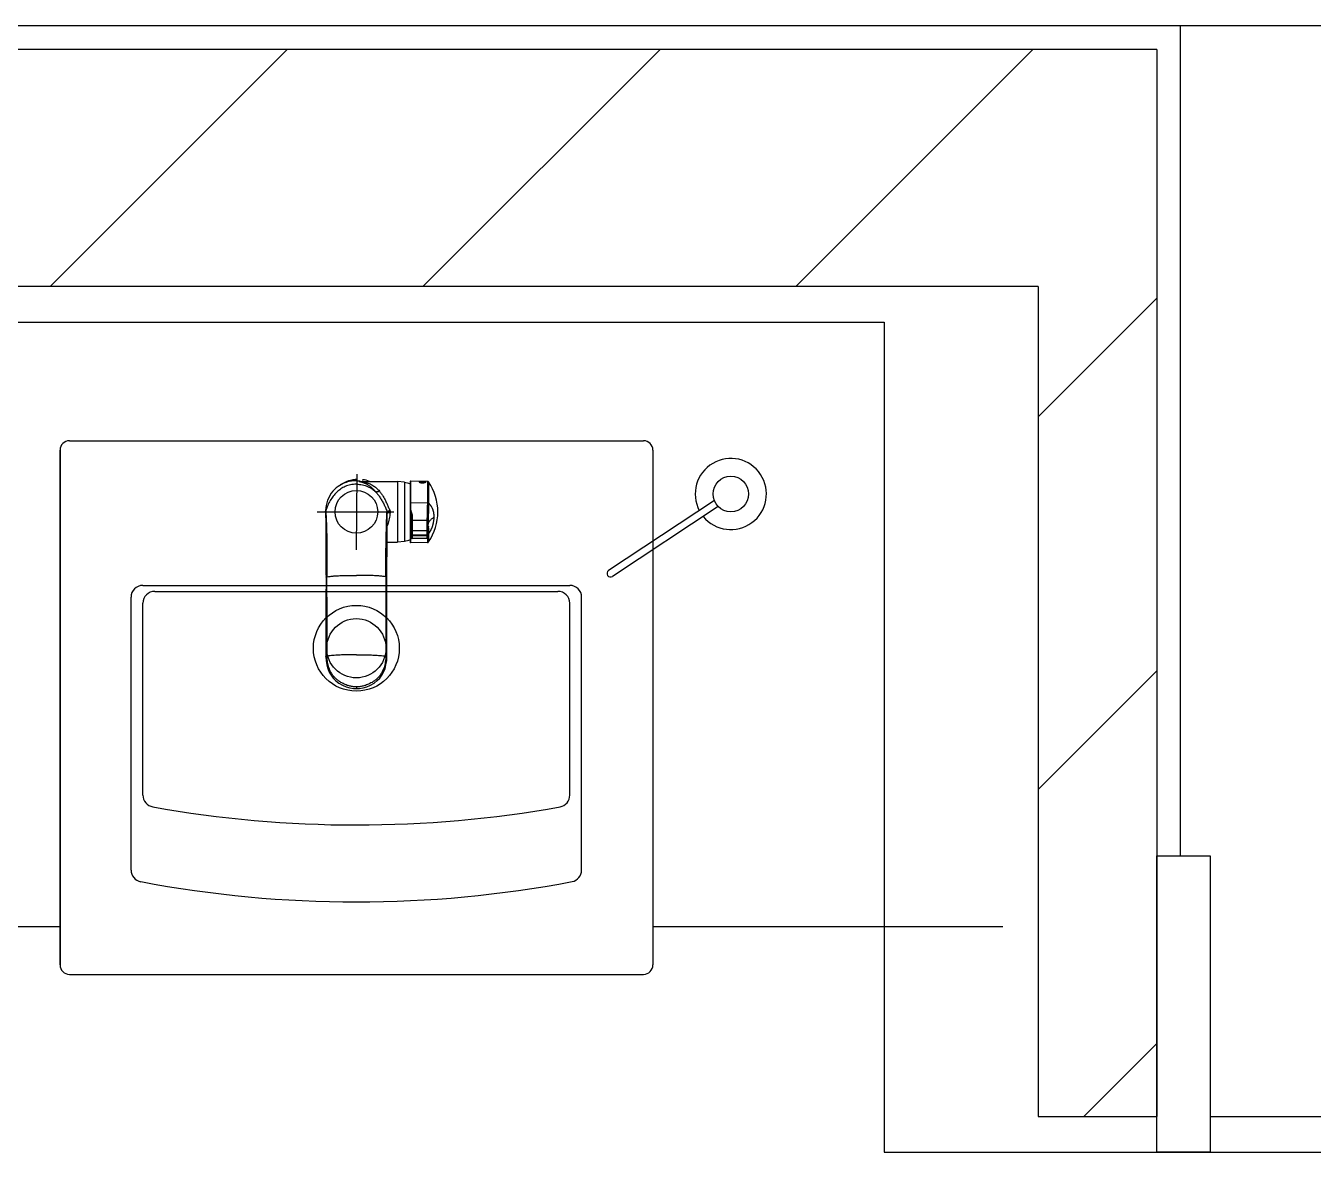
# Model space of a CAD drawing. Extents: x 1198601 to 1325177, y -301855 to -214174.
# Drawn here: x 1245967 to 1247052, y -274700 to -273750 of the extents above; entities that cross this region are included whole.
import ezdxf

# ---------------------------------------------------------------- set-up
doc = ezdxf.new("R2010")
doc.units = 0
doc.header["$LTSCALE"] = 600
doc.header["$MEASUREMENT"] = 0
for name, color, linetype in [('INT', 13, 'CONTINUOUS'), ('WAL', 4, 'CONTINUOUS'), ('WALLLL', 7, 'CONTINUOUS'), ('WID', 4, 'CONTINUOUS'), ('WID1', 7, 'CONTINUOUS')]:
    doc.layers.add(name, color=color, linetype=linetype)

msp = doc.modelspace()

# ---------------------------------------------------------------- linework, layer by layer
at = {"layer": 'INT', "lineweight": -3}
for p, q in [((1246003.4, -274099.9), (1246487.4, -274099.9)), ((1245995.4, -274107.9), (1245995.4, -274541.9)), ((1245995.4, -274541.9), (1245995.4, -274107.9)), ((1246495.4, -274107.9), (1246495.4, -274541.9)), ((1246229.9, -274138.5), (1246228.4, -274139.7)), ((1246231.4, -274137.5), (1246229.9, -274138.5)), ((1246232.8, -274136.7), (1246231.4, -274137.5)), ((1246234.2, -274136), (1246232.8, -274136.7)), ((1246235.5, -274135.4), (1246234.2, -274136)), ((1246236.7, -274135), (1246235.5, -274135.4)), ((1246237.8, -274134.6), (1246236.7, -274135)), ((1246239, -274134.3), (1246237.8, -274134.6)), ((1246239.9, -274134.1), (1246239, -274134.3)), ((1246245.6, -274128.2), (1246245.2, -274191.9)), ((1246248.9, -274134.2), (1246248.7, -274134.2)), ((1246248.8, -274134.4), (1246248.8, -274134.4)), ((1246248.9, -274134.2), (1246279.9, -274134.3)), ((1246251.1, -274134.2), (1246250.9, -274134.1)), ((1246279.9, -274134.3), (1246279.9, -274185.3)), ((1246285.9, -274134.8), (1246279.9, -274134.3)), ((1246285.9, -274134.8), (1246285.9, -274184.8)), ((1246290.8, -274134), (1246290.8, -274185.8)), ((1246290.9, -274133.9), (1246290.9, -274152.3)), ((1246305.5, -274134.2), (1246290.9, -274133.9)), ((1246298.3, -274134.9), (1246298.3, -274134.8)), ((1246303.7, -274134.9), (1246303.8, -274134.9)), ((1246305.5, -274152.4), (1246305.5, -274134.2)), ((1246306.3, -274152.5), (1246306.3, -274134.6)), ((1246222, -274148), (1246221.1, -274150.1)), ((1246223, -274146), (1246222, -274148)), ((1246224.2, -274144.2), (1246223, -274146)), ((1246225.5, -274142.5), (1246224.2, -274144.2)), ((1246226.9, -274141), (1246225.5, -274142.5)), ((1246228.4, -274139.7), (1246226.9, -274141)), ((1246212.2, -274159.9), (1246277, -274159.9)), ((1246219.4, -274159.8), (1246219.4, -274159.8)), ((1246219.4, -274159.8), (1246219.4, -274159.8)), ((1246219.4, -274159.8), (1246219.4, -274160)), ((1246219.4, -274159.8), (1246219.4, -274159.9)), ((1246219.4, -274159.9), (1246219.4, -274160)), ((1246219.4, -274160), (1246219.4, -274160.3)), ((1246219.4, -274160.3), (1246219.4, -274160.9)), ((1246219.8, -274154.6), (1246219.6, -274156.3)), ((1246220.4, -274152.3), (1246219.8, -274154.6)), ((1246221.1, -274150.1), (1246220.4, -274152.3)), ((1246271.1, -274160.7), (1246271.2, -274160.4)), ((1246271.2, -274160.4), (1246271.2, -274160.2)), ((1246271.4, -274160.3), (1246271.4, -274161.2)), ((1246305.5, -274152.4), (1246290.9, -274152.3)), ((1246290.9, -274152.3), (1246290.9, -274156.4)), ((1246290.9, -274157.8), (1246290.9, -274175.4)), ((1246305.5, -274152.5), (1246305.5, -274152.4)), ((1246306.3, -274152.6), (1246306.3, -274152.5)), ((1246219.4, -274160.9), (1246219.4, -274162.8)), ((1246219.4, -274162.8), (1246219.5, -274167.4)), ((1246219.5, -274167.4), (1246219.5, -274170.3)), ((1246219.5, -274170.3), (1246219.5, -274175.3)), ((1246219.7, -274162.4), (1246219.7, -274162.4)), ((1246271.3, -274162.9), (1246271.4, -274161.2)), ((1246271.3, -274168.3), (1246271.3, -274162.9)), ((1246271.3, -274171.9), (1246271.3, -274168.3)), ((1246291.5, -274162.8), (1246291.5, -274181.3)), ((1246292.5, -274167.1), (1246292.5, -274175.9)), ((1246305, -274167.2), (1246292.5, -274167.1)), ((1246305, -274176), (1246305, -274167.2)), ((1246306, -274181.2), (1246306, -274168.1)), ((1246219.5, -274175.3), (1246219.5, -274179.3)), ((1246219.5, -274179.3), (1246219.5, -274182.7)), ((1246271.2, -274185), (1246271.3, -274180.4)), ((1246271.3, -274176), (1246271.3, -274171.9)), ((1246271.3, -274180.4), (1246271.3, -274176)), ((1246290.9, -274176.3), (1246290.9, -274178.9)), ((1246290.9, -274178.9), (1246290.9, -274185.9)), ((1246290.9, -274178.9), (1246291.5, -274178.9)), ((1246305, -274176), (1246292.5, -274175.9)), ((1246292.5, -274179.4), (1246292.5, -274180.2)), ((1246305, -274179.4), (1246292.5, -274179.4)), ((1246305, -274180.1), (1246292.5, -274180.2)), ((1246305, -274182.2), (1246292.5, -274182.3)), ((1246305, -274180.1), (1246305, -274179.4)), ((1246305.5, -274185.7), (1246305.5, -274182)), ((1246306, -274172.4), (1246306, -274172.3)), ((1246306, -274172.3), (1246306, -274172.3)), ((1246306, -274172.3), (1246306, -274172.3)), ((1246306, -274172.5), (1246306, -274172.4)), ((1246306, -274172.4), (1246306, -274172.4)), ((1246306, -274172.6), (1246306, -274172.5)), ((1246306.3, -274178.4), (1246306.3, -274178.3)), ((1246306.3, -274185.2), (1246306.3, -274178.4)), ((1246219.5, -274182.7), (1246219.6, -274186)), ((1246219.6, -274186), (1246219.6, -274188.5)), ((1246219.6, -274188.5), (1246219.7, -274198.4)), ((1246271.2, -274189.8), (1246271.2, -274185)), ((1246271.2, -274185.3), (1246279.9, -274185.3)), ((1246271.2, -274195.1), (1246271.2, -274189.8)), ((1246285.9, -274184.8), (1246279.9, -274185.3)), ((1246305.5, -274185.7), (1246290.9, -274185.9)), ((1246219.7, -274198.4), (1246219.7, -274203.8)), ((1246219.7, -274203.8), (1246219.7, -274205.7)), ((1246271.1, -274201), (1246271.2, -274195.1)), ((1246271.1, -274207.6), (1246271.1, -274201)), ((1246219.7, -274205.7), (1246219.7, -274207.7)), ((1246219.7, -274207.7), (1246219.7, -274208.7)), ((1246219.7, -274208.7), (1246219.7, -274209.7)), ((1246219.7, -274209.7), (1246219.7, -274210.8)), ((1246219.7, -274210.8), (1246219.7, -274211.9)), ((1246219.7, -274211.9), (1246219.7, -274212.9)), ((1246219.7, -274212.9), (1246219.8, -274214)), ((1246219.8, -274214.9), (1246219.7, -274235)), ((1246219.8, -274214), (1246219.8, -274214.9)), ((1246271, -274214.9), (1246271.1, -274207.6)), ((1246271, -274235), (1246271, -274214.9)), ((1246065.3, -274221.9), (1246425.3, -274221.9)), ((1246055.3, -274461.9), (1246055.3, -274231.9)), ((1246075.3, -274226.9), (1246415.3, -274226.9)), ((1246219.7, -274235), (1246219.7, -274257.4)), ((1246271.1, -274257.4), (1246271, -274235)), ((1246435.3, -274461.9), (1246435.3, -274231.9)), ((1246065.3, -274398.8), (1246065.3, -274236.9)), ((1246425.3, -274398.8), (1246425.3, -274236.9)), ((1246219.7, -274257.4), (1246219.7, -274281.8)), ((1246271.1, -274281.8), (1246271.1, -274257.4)), ((1246219.7, -274281.8), (1246219.9, -274285.5)), ((1246219.9, -274285.5), (1246220.4, -274289)), ((1246220.4, -274289), (1246221.3, -274292.1)), ((1246269.5, -274292.1), (1246270.3, -274289)), ((1246270.3, -274289), (1246270.9, -274285.5)), ((1246270.9, -274285.5), (1246271.1, -274281.8)), ((1246221.3, -274292.1), (1246222.5, -274295)), ((1246222.5, -274295), (1246224, -274297.7)), ((1246224, -274297.7), (1246225.8, -274300.1)), ((1246225.8, -274300.1), (1246228, -274302.3)), ((1246262.8, -274302.2), (1246265, -274300)), ((1246265, -274300), (1246266.8, -274297.6)), ((1246266.8, -274297.6), (1246268.3, -274295)), ((1246268.3, -274295), (1246269.5, -274292.1)), ((1246228, -274302.3), (1246230.6, -274304.2)), ((1246230.6, -274304.2), (1246233.5, -274305.9)), ((1246233.5, -274305.9), (1246236.6, -274307.3)), ((1246236.6, -274307.3), (1246239.8, -274308.3)), ((1246239.8, -274308.3), (1246242.8, -274308.8)), ((1246242.8, -274308.8), (1246245.4, -274308.9)), ((1246245.4, -274307.5), (1246245.4, -274308.9)), ((1246245.4, -274308.9), (1246248, -274308.8)), ((1246248, -274308.8), (1246251, -274308.3)), ((1246251, -274308.3), (1246254.2, -274307.3)), ((1246254.2, -274307.3), (1246257.3, -274305.9)), ((1246257.3, -274305.9), (1246260.2, -274304.2)), ((1246260.2, -274304.2), (1246262.8, -274302.2)), ((1246003.3, -274549.9), (1246487.4, -274549.9))]:
    msp.add_line(p, q, dxfattribs=at)
at = {"layer": 'INT', "color": 5}
for p, q in [((1246547.2, -274150.4), (1246458, -274209.3)), ((1246550.5, -274155.4), (1246461.3, -274214.3)), ((1245995.4, -274509.9), (1245695.4, -274509.9)), ((1246790.4, -274509.9), (1246495.4, -274509.9))]:
    msp.add_line(p, q, dxfattribs=at)
msp.add_circle((1246561.1, -274144.8), 15, dxfattribs=at)
at = {"layer": 'INT', "lineweight": -3}
for centre, radius in [((1246245.3, -274159.9), 18), ((1246245.3, -274274.9), 36.2), ((1246245.3, -274274.9), 25)]:
    msp.add_circle(centre, radius, dxfattribs=at)
for centre, radius, start, end in [((1246003.4, -274107.9), 8, 90, 180), ((1246487.4, -274107.9), 8, 0, 90), ((1246247.1, -274160), 27.5, 91.9859, 123.9463), ((1246247.1, -274160), 27.5, 70.1707, 82.7815), ((1246283.3, -274153.9), 19, 66.6309, 82.1348), ((1246290.9, -274134), 0.1, 89, 180), ((1246305.4, -274135.2), 1, 33.9392, 89), ((1246268.7, -274159.9), 45.3, 326.0608, 33.9392), ((1246292.5, -274181.3), 1, 180, 270.6098), ((1246305, -274181.2), 1, 270.6098, 0), ((1246283.3, -274165.7), 19, 277.8652, 293.3691), ((1246290.9, -274185.8), 0.1, 180, 271), ((1246305.4, -274184.7), 1, 271, 326.0608), ((1246065.3, -274231.9), 10, 90, 180), ((1246425.3, -274231.9), 10, 0, 90), ((1246075.3, -274236.9), 10, 90, 180), ((1246415.3, -274236.9), 10, 0, 90), ((1246075.3, -274398.8), 10, 180, 260.1964), ((1246415.3, -274398.8), 10, 280.4898, 0), ((1246245.3, -273448.9), 975, 259.8566, 280.1504), ((1246065.3, -274461.9), 10, 180, 259.604), ((1246425.3, -274461.9), 10, 281.105, 0), ((1246245.3, -273513.8), 975, 259.253, 280.7543), ((1246003.4, -274541.9), 8, 180, 270), ((1246487.4, -274541.9), 8, 270, 0)]:
    msp.add_arc(centre, radius, start, end, dxfattribs=at)
at = {"layer": 'INT', "color": 5}
for centre, radius, start, end in [((1246561.1, -274144.8), 30, 219.1815, 207.7032), ((1246459.7, -274211.8), 3, 123.4423, 303.4423)]:
    msp.add_arc(centre, radius, start, end, dxfattribs=at)
at = {"layer": 'INT', "lineweight": -3}
for points, knots in [([(1246245.4, -274136.6), (1246244.5, -274136.6), (1246242.8, -274136.7), (1246240.4, -274137), (1246238.1, -274137.6), (1246236, -274138.4), (1246234, -274139.4), (1246232.2, -274140.5), (1246230.4, -274141.8), (1246228.2, -274143.7), (1246225.7, -274146.5), (1246223.2, -274150.3), (1246221.1, -274154.5), (1246220, -274157.6), (1246219.5, -274159.1)], [0, 0, 0, 0, 2.590224, 5.032312, 7.364626, 9.618123, 11.819225, 13.989956, 16.149213, 18.31337, 22.708254, 27.27355, 32.086465, 36.909979, 36.909979, 36.909979, 36.909979]), ([(1246245.4, -274133.6), (1246244.6, -274133.6), (1246242.9, -274133.6), (1246241, -274133.9), (1246240, -274134.1), (1246239.9, -274134.1)], [0, 0, 0, 0, 2.337378, 5.167079, 5.568387, 5.568387, 5.568387, 5.568387]), ([(1246245.4, -274136.6), (1246246.3, -274136.6), (1246247.9, -274136.7), (1246250.4, -274137), (1246252.6, -274137.6), (1246254.8, -274138.4), (1246256.8, -274139.4), (1246259, -274140.7), (1246260.5, -274141.9), (1246261.4, -274142.7)], [0, 0, 0, 0, 2.590224, 5.032312, 7.364626, 9.618123, 11.819225, 13.989956, 17.522772, 17.522772, 17.522772, 17.522772]), ([(1246245.6, -274133.9), (1246245.6, -274133.9), (1246245.6, -274133.8), (1246245.7, -274133.9), (1246245.8, -274133.8), (1246245.9, -274133.8), (1246246, -274133.8), (1246246.1, -274133.8), (1246246.2, -274133.8), (1246246.2, -274133.8)], [0, 0, 0, 0, 0.0041468, 0.0434381, 0.1201391, 0.2263247, 0.3522698, 0.4910073, 0.5544665, 0.5544665, 0.5544665, 0.5544665]), ([(1246247.8, -274134.1), (1246247.7, -274134.1), (1246247.5, -274134.1), (1246247.2, -274134.1), (1246247, -274134), (1246246.8, -274134), (1246246.5, -274134), (1246246.4, -274134), (1246246.2, -274134), (1246246, -274133.9), (1246245.9, -274133.9), (1246245.8, -274133.9), (1246245.7, -274133.9), (1246245.7, -274133.9), (1246245.6, -274133.9), (1246245.6, -274133.9)], [0, 0, 0, 0, 0.293484, 0.563429, 0.816329, 1.052748, 1.266688, 1.455334, 1.625009, 1.778725, 1.915635, 2.031497, 2.11774, 2.166941, 2.177312, 2.177312, 2.177312, 2.177312]), ([(1246247.8, -274134.1), (1246247.8, -274134.1), (1246247.8, -274134.1), (1246247.7, -274134.1), (1246247.7, -274134.1), (1246247.7, -274134.1), (1246247.7, -274134.2), (1246247.7, -274134.2), (1246247.8, -274134.2), (1246247.8, -274134.2), (1246247.9, -274134.2), (1246247.9, -274134.2), (1246248.1, -274134.2), (1246248.2, -274134.3), (1246248.3, -274134.3), (1246248.3, -274134.3)], [0, 0, 0, 0, 0.0405784, 0.0692345, 0.0879732, 0.098602, 0.116444, 0.1374001, 0.1689614, 0.2134599, 0.2743319, 0.355857, 0.4621056, 0.5966429, 0.7625832, 0.7625832, 0.7625832, 0.7625832]), ([(1246248.4, -274134.2), (1246248.3, -274134.2), (1246248.2, -274134.1), (1246248, -274134.1), (1246247.9, -274134.1), (1246247.8, -274134.1)], [0, 0, 0, 0, 0.1871959, 0.3849876, 0.5910613, 0.5910613, 0.5910613, 0.5910613]), ([(1246248.3, -274134.3), (1246248.4, -274134.3), (1246248.5, -274134.4), (1246248.7, -274134.4), (1246248.8, -274134.4)], [0, 0, 0, 0, 0.2000417, 0.4367546, 0.4367546, 0.4367546, 0.4367546]), ([(1246248.7, -274134.2), (1246248.6, -274134.2), (1246248.5, -274134.2), (1246248.4, -274134.2), (1246248.4, -274134.2)], [0, 0, 0, 0, 0.1300233, 0.2646704, 0.2646704, 0.2646704, 0.2646704]), ([(1246248.7, -274134.2), (1246248.6, -274134.2), (1246248.6, -274134.2), (1246248.6, -274134.2), (1246248.5, -274134.2), (1246248.5, -274134.2), (1246248.5, -274134.2), (1246248.5, -274134.2), (1246248.5, -274134.2), (1246248.5, -274134.2), (1246248.5, -274134.2), (1246248.5, -274134.2), (1246248.5, -274134.2), (1246248.5, -274134.2), (1246248.5, -274134.2)], [0, 0, 0, 0, 0.0316484, 0.1196122, 0.1522803, 0.1766546, 0.1923725, 0.1999816, 0.2023724, 0.2059214, 0.2113667, 0.2189089, 0.2404269, 0.2442912, 0.2442912, 0.2442912, 0.2442912]), ([(1246248.5, -274134.2), (1246248.5, -274134.2), (1246248.5, -274134.2), (1246248.6, -274134.2), (1246248.6, -274134.2), (1246248.7, -274134.2), (1246248.7, -274134.2), (1246248.8, -274134.2), (1246248.9, -274134.3), (1246249, -274134.3)], [0, 0, 0, 0, 0.0259235, 0.0634393, 0.1081042, 0.1593251, 0.2165079, 0.3463714, 0.4736246, 0.4736246, 0.4736246, 0.4736246]), ([(1246248.8, -274134.4), (1246248.9, -274134.4), (1246249.1, -274134.5), (1246249.4, -274134.6), (1246249.7, -274134.6), (1246250.1, -274134.8), (1246250.6, -274134.9), (1246251.1, -274135.1), (1246251.7, -274135.3), (1246252.3, -274135.6), (1246253.1, -274135.9), (1246253.9, -274136.3), (1246254.7, -274136.8), (1246255.5, -274137.3), (1246256.3, -274137.9), (1246257.1, -274138.5), (1246257.8, -274139.1), (1246258.6, -274139.8), (1246259.3, -274140.4), (1246260, -274141.2), (1246260.7, -274141.9), (1246261.2, -274142.4), (1246261.4, -274142.7)], [0, 0, 0, 0, 0.234015, 0.553034, 0.918752, 1.336149, 1.811706, 2.352872, 2.969018, 3.675295, 4.495445, 5.428287, 6.400823, 7.365961, 8.336735, 9.306633, 10.27841, 11.256796, 12.252597, 13.265339, 14.29, 15.33046, 15.33046, 15.33046, 15.33046]), ([(1246249, -274134.3), (1246249, -274134.3), (1246249, -274134.3), (1246249.1, -274134.3), (1246249.3, -274134.3), (1246249.6, -274134.4), (1246249.9, -274134.4), (1246250.3, -274134.5), (1246250.7, -274134.5), (1246251.2, -274134.6), (1246251.9, -274134.8), (1246252.7, -274135), (1246253.6, -274135.2), (1246254.7, -274135.5), (1246256.1, -274136), (1246257.7, -274136.7), (1246259.2, -274137.6), (1246260.7, -274138.6), (1246262.7, -274140.1), (1246264, -274141.4), (1246264.8, -274142.4)], [0, 0, 0, 0, 0.019567, 0.179966, 0.351036, 0.530612, 0.908774, 1.305678, 1.714741, 2.132426, 2.984373, 3.849377, 4.721296, 5.596463, 7.349597, 9.105164, 10.869074, 12.651356, 14.463785, 18.229983, 18.229983, 18.229983, 18.229983]), ([(1246298.3, -274134.8), (1246298.3, -274134.8), (1246298.4, -274134.7), (1246298.5, -274134.6), (1246298.7, -274134.5), (1246299, -274134.5), (1246299.4, -274134.4), (1246299.9, -274134.4), (1246300.3, -274134.4), (1246300.8, -274134.4), (1246301.3, -274134.4), (1246301.8, -274134.4), (1246302.3, -274134.4), (1246302.7, -274134.5), (1246303.1, -274134.5), (1246303.4, -274134.6), (1246303.6, -274134.7), (1246303.7, -274134.7), (1246303.7, -274134.8)], [0, 0, 0, 0, 0.11504, 0.279174, 0.513408, 0.823538, 1.203641, 1.64619, 2.130327, 2.64079, 3.152053, 3.650099, 4.113922, 4.534773, 4.897455, 5.19713, 5.426713, 5.590228, 5.590228, 5.590228, 5.590228]), ([(1246303.8, -274134.9), (1246303.8, -274134.9), (1246303.7, -274135), (1246303.6, -274135.2), (1246303.3, -274135.3), (1246303, -274135.4), (1246302.7, -274135.5), (1246302.3, -274135.5), (1246301.8, -274135.6), (1246301.3, -274135.6), (1246300.8, -274135.6), (1246300.3, -274135.6), (1246299.8, -274135.5), (1246299.4, -274135.4), (1246299, -274135.3), (1246298.7, -274135.2), (1246298.5, -274135.1), (1246298.4, -274135), (1246298.4, -274134.9)], [0, 0, 0, 0, 0.126532, 0.307088, 0.554852, 0.87098, 1.248, 1.680836, 2.152201, 2.652892, 3.165519, 3.674946, 4.158891, 4.603347, 4.987481, 5.305951, 5.551597, 5.728072, 5.728072, 5.728072, 5.728072]), ([(1246299.8, -274135.5), (1246299.9, -274135.5), (1246300.1, -274135.4), (1246300.3, -274135.3), (1246300.6, -274135.1), (1246300.9, -274135), (1246301.3, -274134.9), (1246301.6, -274134.9), (1246301.9, -274134.8), (1246302.2, -274134.7), (1246302.5, -274134.7), (1246302.8, -274134.7), (1246303, -274134.7), (1246303.2, -274134.7), (1246303.4, -274134.8), (1246303.5, -274134.8), (1246303.6, -274134.9), (1246303.7, -274134.9), (1246303.7, -274134.9)], [0, 0, 0, 0, 0.241446, 0.555639, 0.881781, 1.215133, 1.55057, 1.882832, 2.206878, 2.518013, 2.812569, 3.088203, 3.342633, 3.550212, 3.717069, 3.860679, 3.991185, 4.025252, 4.025252, 4.025252, 4.025252]), ([(1246303.4, -274134.9), (1246303.4, -274134.9), (1246303.4, -274134.8), (1246303.3, -274134.8), (1246303.1, -274134.7), (1246303, -274134.7), (1246302.8, -274134.7), (1246302.5, -274134.7), (1246302.3, -274134.8), (1246302, -274134.8), (1246301.7, -274134.9), (1246301.4, -274134.9), (1246301.1, -274135), (1246300.8, -274135.1), (1246300.5, -274135.2), (1246300.2, -274135.3), (1246300, -274135.4), (1246299.9, -274135.5), (1246299.8, -274135.5)], [0, 0, 0, 0, 0.082892, 0.186562, 0.321417, 0.490486, 0.693216, 0.927136, 1.18855, 1.472896, 1.774974, 2.089123, 2.409382, 2.729641, 3.04379, 3.345868, 3.630214, 3.739412, 3.739412, 3.739412, 3.739412]), ([(1246303.4, -274134.9), (1246303.4, -274134.9), (1246303.4, -274135), (1246303.4, -274135.1), (1246303.3, -274135.2), (1246303.2, -274135.3), (1246303.1, -274135.3), (1246303, -274135.4)], [0, 0, 0, 0, 0.082892, 0.1865617, 0.3214172, 0.4904858, 0.607362, 0.607362, 0.607362, 0.607362]), ([(1246261.4, -274142.7), (1246261.5, -274142.7), (1246261.9, -274142.8), (1246262.5, -274142.9), (1246263.2, -274142.8), (1246264, -274142.7), (1246264.5, -274142.5), (1246264.8, -274142.4)], [0, 0, 0, 0, 0.440152, 1.061458, 1.777331, 2.579868, 3.452398, 3.452398, 3.452398, 3.452398]), ([(1246261.4, -274142.7), (1246261.7, -274143), (1246262.3, -274143.8), (1246263.3, -274144.9), (1246264.2, -274146.1), (1246265, -274147.4), (1246265.9, -274148.8), (1246266.8, -274150.2), (1246267.6, -274151.6), (1246268.4, -274153.1), (1246269.1, -274154.7), (1246269.9, -274156.2), (1246270.6, -274157.8), (1246271, -274158.9), (1246271.2, -274159.5)], [0, 0, 0, 0, 1.436009, 2.908824, 4.41421, 5.963127, 7.564246, 9.213758, 10.894248, 12.596155, 14.315923, 16.049841, 17.79384, 19.544642, 19.544642, 19.544642, 19.544642]), ([(1246264.8, -274142.4), (1246265.1, -274142.7), (1246265.6, -274143.5), (1246266.5, -274144.6), (1246267.3, -274145.8), (1246268, -274147), (1246268.8, -274148.3), (1246269.5, -274149.7), (1246270.2, -274151.1), (1246270.9, -274152.6), (1246271.5, -274154.1), (1246272.2, -274155.6), (1246272.9, -274157.1), (1246273.3, -274158.1), (1246273.5, -274158.7)], [0, 0, 0, 0, 1.369433, 2.762615, 4.179342, 5.633471, 7.137097, 8.689847, 10.277203, 11.89178, 13.530529, 15.18905, 16.861753, 18.54261, 18.54261, 18.54261, 18.54261]), ([(1246219.6, -274156.3), (1246219.5, -274156.6), (1246219.4, -274157.6), (1246219.4, -274158.7), (1246219.4, -274159.5)], [0, 0, 0, 0, 0.804088, 3.226093, 3.226093, 3.226093, 3.226093]), ([(1246219.4, -274159.4), (1246219.4, -274159.4), (1246219.4, -274159.4), (1246219.4, -274159.4), (1246219.4, -274159.4), (1246219.4, -274159.4), (1246219.4, -274159.3), (1246219.4, -274159.3), (1246219.4, -274159.3), (1246219.4, -274159.3), (1246219.4, -274159.3), (1246219.4, -274159.2), (1246219.5, -274159.2), (1246219.5, -274159.2), (1246219.5, -274159.1), (1246219.5, -274159.1)], [0, 0, 0, 0, 0.0146093, 0.0298766, 0.0456952, 0.0620495, 0.0789671, 0.0964151, 0.1148283, 0.1355764, 0.1603737, 0.1905349, 0.2278157, 0.2759383, 0.3433875, 0.3433875, 0.3433875, 0.3433875]), ([(1246219.5, -274159.1), (1246219.5, -274159.2), (1246219.4, -274159.4), (1246219.4, -274159.5), (1246219.4, -274159.6)], [0, 0, 0, 0, 0.2658295, 0.5316588, 0.5316588, 0.5316588, 0.5316588]), ([(1246219.4, -274159.5), (1246219.4, -274159.5), (1246219.4, -274159.5), (1246219.4, -274159.5), (1246219.4, -274159.5), (1246219.4, -274159.5), (1246219.4, -274159.4), (1246219.4, -274159.4), (1246219.4, -274159.4)], [0, 0, 0, 0, 0.01724635, 0.03443609, 0.05105741, 0.06670622, 0.08132657, 0.09556705, 0.09556705, 0.09556705, 0.09556705]), ([(1246219.4, -274159.5), (1246219.4, -274159.5), (1246219.4, -274159.5), (1246219.4, -274159.6), (1246219.4, -274159.6)], [0, 0, 0, 0, 0.02403585, 0.04998566, 0.04998566, 0.04998566, 0.04998566]), ([(1246219.4, -274159.6), (1246219.4, -274159.6), (1246219.4, -274159.6), (1246219.4, -274159.6), (1246219.4, -274159.6), (1246219.4, -274159.6), (1246219.4, -274159.7), (1246219.4, -274159.7)], [0, 0, 0, 0, 0.02313412, 0.04324975, 0.060657, 0.07563547, 0.08864377, 0.08864377, 0.08864377, 0.08864377]), ([(1246219.4, -274159.7), (1246219.4, -274159.7), (1246219.4, -274159.7), (1246219.4, -274159.7), (1246219.4, -274159.7), (1246219.4, -274159.7), (1246219.4, -274159.7), (1246219.4, -274159.7), (1246219.4, -274159.7), (1246219.4, -274159.8), (1246219.4, -274159.8), (1246219.4, -274159.8), (1246219.4, -274159.8)], [0, 0, 0, 0, 0.0119215, 0.0235152, 0.0350571, 0.0465041, 0.0578922, 0.0692869, 0.0806998, 0.0924356, 0.1053601, 0.1081219, 0.1081219, 0.1081219, 0.1081219]), ([(1246219.5, -274159.1), (1246219.5, -274159.1), (1246219.6, -274159.2), (1246219.5, -274159.2), (1246219.5, -274159.3)], [0, 0, 0, 0, 0.0272213, 0.1835337, 0.1835337, 0.1835337, 0.1835337]), ([(1246219.6, -274159.9), (1246219.6, -274160), (1246219.6, -274160.4), (1246219.7, -274161.2), (1246219.7, -274162), (1246219.7, -274162.4)], [0, 0, 0, 0, 0.344708, 1.235697, 2.49985, 2.49985, 2.49985, 2.49985]), ([(1246270.3, -274214.6), (1246270.3, -274213.8), (1246270.3, -274212.2), (1246270.2, -274209.6), (1246270.2, -274206.7), (1246270.2, -274203.5), (1246270.3, -274200.2), (1246270.3, -274196.8), (1246270.3, -274193.4), (1246270.3, -274190), (1246270.4, -274186.5), (1246270.4, -274183.2), (1246270.5, -274180.1), (1246270.6, -274177.2), (1246270.6, -274174.2), (1246270.7, -274171.1), (1246270.8, -274168.2), (1246270.9, -274165.6), (1246271, -274163.5), (1246271.1, -274161.9), (1246271.1, -274161.1), (1246271.1, -274160.7)], [0, 0, 0, 0, 2.337635, 4.909997, 7.768616, 10.969092, 14.408092, 17.848495, 21.231712, 24.576192, 28.065518, 31.495912, 34.540251, 37.383744, 40.371744, 43.530973, 46.560296, 49.189783, 51.300944, 52.82171, 53.897247, 53.897247, 53.897247, 53.897247]), ([(1246271.2, -274159.5), (1246271.2, -274159.5), (1246271.2, -274159.5), (1246271.3, -274159.5), (1246271.3, -274159.5), (1246271.4, -274159.4), (1246271.5, -274159.4), (1246271.6, -274159.4), (1246271.8, -274159.3), (1246272, -274159.2), (1246272.4, -274159.1), (1246272.7, -274159), (1246273.1, -274158.8), (1246273.4, -274158.7), (1246273.5, -274158.7)], [0, 0, 0, 0, 0.010944, 0.027521, 0.077782, 0.150389, 0.244474, 0.359082, 0.493233, 0.816175, 1.174168, 1.575442, 2.00623, 2.452757, 2.452757, 2.452757, 2.452757]), ([(1246271.2, -274159.5), (1246271.2, -274159.5), (1246271.3, -274159.6), (1246271.3, -274159.7), (1246271.3, -274159.9), (1246271.3, -274160), (1246271.4, -274160)], [0, 0, 0, 0, 0.1482974, 0.2952828, 0.4410236, 0.5855392, 0.5855392, 0.5855392, 0.5855392]), ([(1246271.2, -274160.2), (1246271.2, -274160.1), (1246271.2, -274159.9), (1246271.2, -274159.6), (1246271.2, -274159.5)], [0, 0, 0, 0, 0.2943163, 0.7809709, 0.7809709, 0.7809709, 0.7809709]), ([(1246273.8, -274160.6), (1246273.7, -274161.5), (1246273.5, -274163.2), (1246273.1, -274165.7), (1246272.5, -274168.2), (1246271.9, -274170.2), (1246271.5, -274171.3), (1246271.3, -274171.6)], [0, 0, 0, 0, 2.623607, 5.212523, 7.739175, 10.184468, 11.359691, 11.359691, 11.359691, 11.359691]), ([(1246271.4, -274160.4), (1246271.4, -274160.4), (1246271.4, -274160.4), (1246271.4, -274160.4), (1246271.4, -274160.4), (1246271.5, -274160.4), (1246271.5, -274160.4), (1246271.6, -274160.4), (1246271.8, -274160.4), (1246271.9, -274160.5), (1246272.1, -274160.5), (1246272.5, -274160.5), (1246272.9, -274160.5), (1246273.4, -274160.6), (1246273.7, -274160.6), (1246273.8, -274160.6)], [0, 0, 0, 0, 0.001735, 0.015686, 0.035501, 0.092711, 0.173124, 0.27621, 0.400822, 0.545655, 0.709398, 1.087447, 1.519914, 1.990349, 2.480385, 2.480385, 2.480385, 2.480385]), ([(1246273.5, -274158.7), (1246273.6, -274158.8), (1246273.7, -274158.9), (1246273.7, -274159.2), (1246273.8, -274159.5), (1246273.8, -274159.7), (1246273.8, -274159.8)], [0, 0, 0, 0, 0.298762, 0.593732, 0.88539, 1.173884, 1.173884, 1.173884, 1.173884]), ([(1246273.8, -274159.8), (1246273.8, -274159.9), (1246273.9, -274160.1), (1246273.9, -274160.3), (1246273.8, -274160.5), (1246273.8, -274160.6)], [0, 0, 0, 0, 0.2739408, 0.547197, 0.8203208, 0.8203208, 0.8203208, 0.8203208]), ([(1246290.9, -274152.3), (1246290.9, -274152.3), (1246290.9, -274152.3), (1246290.8, -274152.3), (1246290.8, -274152.3), (1246290.8, -274152.3), (1246290.8, -274152.3)], [0, 0, 0, 0, 0.0388565, 0.0724878, 0.0965893, 0.1103156, 0.1103156, 0.1103156, 0.1103156]), ([(1246290.9, -274156.4), (1246290.9, -274156.4), (1246290.9, -274156.4), (1246290.8, -274156.4), (1246290.8, -274156.4), (1246290.8, -274156.4), (1246290.8, -274156.4)], [0, 0, 0, 0, 0.0389348, 0.0735218, 0.1005829, 0.1206181, 0.1206181, 0.1206181, 0.1206181]), ([(1246290.8, -274156.4), (1246290.8, -274156.5), (1246290.8, -274156.8), (1246290.8, -274157), (1246290.8, -274157.3), (1246290.9, -274157.5), (1246290.9, -274157.7), (1246290.9, -274157.8)], [0, 0, 0, 0, 0.327151, 0.620734, 0.88299, 1.1194, 1.335167, 1.335167, 1.335167, 1.335167]), ([(1246290.9, -274156.4), (1246290.9, -274156.5), (1246290.9, -274156.7), (1246290.9, -274157), (1246290.9, -274157.3), (1246291, -274157.5), (1246291, -274157.6), (1246291, -274157.7)], [0, 0, 0, 0, 0.326535, 0.619413, 0.880873, 1.116375, 1.331088, 1.331088, 1.331088, 1.331088]), ([(1246291, -274157.7), (1246291, -274157.7), (1246291, -274157.7), (1246290.9, -274157.7), (1246290.9, -274157.8), (1246290.9, -274157.8)], [0, 0, 0, 0, 0.0423912, 0.0809186, 0.1116655, 0.1116655, 0.1116655, 0.1116655]), ([(1246290.9, -274157.8), (1246290.9, -274157.9), (1246291, -274158.3), (1246291.1, -274158.8), (1246291.2, -274159.4), (1246291.3, -274159.9), (1246291.4, -274160.5), (1246291.4, -274161.1), (1246291.5, -274161.7), (1246291.5, -274162.2), (1246291.5, -274162.6), (1246291.5, -274162.8)], [0, 0, 0, 0, 0.528608, 1.063859, 1.614016, 2.178183, 2.753417, 3.336588, 3.926926, 4.520478, 5.105253, 5.105253, 5.105253, 5.105253]), ([(1246291, -274157.7), (1246291, -274157.9), (1246291.1, -274158.2), (1246291.2, -274158.7), (1246291.4, -274159.3), (1246291.5, -274159.8), (1246291.7, -274160.3), (1246291.8, -274160.8), (1246292, -274161.3), (1246292.1, -274161.8), (1246292.3, -274162.1), (1246292.3, -274162.2)], [0, 0, 0, 0, 0.523889, 1.048295, 1.579689, 2.115459, 2.651071, 3.181844, 3.705461, 4.2172, 4.706397, 4.706397, 4.706397, 4.706397]), ([(1246305, -274167.2), (1246305, -274167.1), (1246305, -274167.1), (1246305, -274166.9), (1246305, -274166.8), (1246305, -274166.6), (1246305, -274166.4), (1246305, -274166.2), (1246305.1, -274165.9), (1246305.1, -274165.6), (1246305.1, -274165.2), (1246305.2, -274164.8), (1246305.2, -274164.3), (1246305.3, -274163.7), (1246305.3, -274162.9), (1246305.3, -274162.1), (1246305.4, -274161), (1246305.4, -274159.7), (1246305.4, -274158.2), (1246305.4, -274156.4), (1246305.4, -274154.5), (1246305.5, -274153.1), (1246305.5, -274152.5)], [0, 0, 0, 0, 0.105645, 0.226459, 0.366376, 0.529886, 0.722208, 0.949367, 1.218299, 1.537069, 1.914571, 2.351515, 2.861987, 3.470206, 4.203472, 5.070432, 6.103024, 7.354612, 8.852636, 10.665364, 12.784059, 14.684072, 14.684072, 14.684072, 14.684072]), ([(1246305.5, -274152.4), (1246305.5, -274152.4), (1246305.7, -274152.4), (1246305.9, -274152.4), (1246306.1, -274152.5), (1246306.2, -274152.5), (1246306.3, -274152.5)], [0, 0, 0, 0, 0.237601, 0.461865, 0.6613791, 0.8267999, 0.8267999, 0.8267999, 0.8267999]), ([(1246305.5, -274152.5), (1246305.5, -274152.5), (1246305.7, -274152.5), (1246305.9, -274152.5), (1246306.1, -274152.6), (1246306.2, -274152.6), (1246306.3, -274152.6)], [0, 0, 0, 0, 0.2376631, 0.4621386, 0.6620475, 0.8280829, 0.8280829, 0.8280829, 0.8280829]), ([(1246306, -274168.1), (1246306, -274168.1), (1246306, -274168), (1246306, -274167.9), (1246306, -274167.7), (1246306, -274167.6), (1246306, -274167.3), (1246306, -274167.1), (1246306.1, -274166.8), (1246306.1, -274166.4), (1246306.1, -274166), (1246306.2, -274165.5), (1246306.2, -274164.9), (1246306.2, -274164.3), (1246306.2, -274163.5), (1246306.2, -274162.5), (1246306.3, -274161.4), (1246306.3, -274160.1), (1246306.3, -274158.5), (1246306.3, -274156.6), (1246306.3, -274154.7), (1246306.3, -274153.3), (1246306.3, -274152.6)], [0, 0, 0, 0, 0.109416, 0.235899, 0.383959, 0.558894, 0.767027, 1.015796, 1.313648, 1.669921, 2.094291, 2.585725, 3.156672, 3.829864, 4.629392, 5.559864, 6.652494, 7.961874, 9.515731, 11.384558, 13.560083, 15.506199, 15.506199, 15.506199, 15.506199]), ([(1246310.9, -274164.2), (1246310.9, -274164), (1246310.9, -274163.7), (1246310.9, -274163.3), (1246310.9, -274162.8), (1246310.8, -274162.4), (1246310.8, -274161.9), (1246310.7, -274161.5), (1246310.7, -274161), (1246310.6, -274160.5), (1246310.5, -274159.9), (1246310.3, -274159.3), (1246310.1, -274158.6), (1246309.9, -274157.9), (1246309.5, -274157.1), (1246309.2, -274156.4), (1246308.8, -274155.7), (1246308.5, -274155.1), (1246308.1, -274154.7), (1246307.8, -274154.2), (1246307.5, -274153.9), (1246307.2, -274153.5), (1246306.9, -274153.2), (1246306.6, -274152.9), (1246306.4, -274152.7), (1246306.3, -274152.6)], [0, 0, 0, 0, 0.452543, 0.90402, 1.352082, 1.794141, 2.232662, 2.682821, 3.162328, 3.688209, 4.271653, 4.919897, 5.636533, 6.412497, 7.234235, 8.063458, 8.833769, 9.51157, 10.101801, 10.615035, 11.078937, 11.521149, 11.962778, 12.403668, 12.840462, 12.840462, 12.840462, 12.840462]), ([(1246219.7, -274162.4), (1246219.8, -274163), (1246219.8, -274164.4), (1246219.9, -274166.7), (1246220, -274169.5), (1246220.1, -274172.7), (1246220.2, -274175.8), (1246220.3, -274178.8), (1246220.3, -274181.9), (1246220.4, -274185.2), (1246220.4, -274188.6), (1246220.5, -274192.1), (1246220.5, -274195.6), (1246220.5, -274199.3), (1246220.5, -274202.9), (1246220.5, -274206.3), (1246220.5, -274209.4), (1246220.5, -274212.1), (1246220.5, -274213.8), (1246220.5, -274214.6)], [0, 0, 0, 0, 1.71548, 4.091926, 6.983155, 10.250061, 13.415907, 16.366054, 19.317284, 22.667187, 26.241959, 29.694991, 33.165519, 36.797763, 40.534632, 44.048526, 47.085042, 49.75156, 52.157576, 52.157576, 52.157576, 52.157576]), ([(1246292.3, -274162.2), (1246292.2, -274162.2), (1246292.1, -274162.3), (1246292, -274162.3), (1246291.8, -274162.4), (1246291.7, -274162.5), (1246291.6, -274162.6), (1246291.5, -274162.7), (1246291.5, -274162.8), (1246291.5, -274162.8)], [0, 0, 0, 0, 0.182114, 0.363634, 0.537934, 0.699205, 0.843319, 0.968953, 1.079048, 1.079048, 1.079048, 1.079048]), ([(1246292.5, -274167.1), (1246292.4, -274167.1), (1246292.3, -274167.1), (1246292.1, -274167.2), (1246291.9, -274167.3), (1246291.7, -274167.5), (1246291.6, -274167.7), (1246291.5, -274167.9), (1246291.5, -274168), (1246291.5, -274168.1)], [0, 0, 0, 0, 0.225083, 0.449427, 0.672405, 0.893653, 1.113152, 1.331233, 1.548523, 1.548523, 1.548523, 1.548523]), ([(1246292.3, -274162.2), (1246292.3, -274162.3), (1246292.4, -274162.4), (1246292.4, -274162.5), (1246292.4, -274162.7), (1246292.5, -274162.9), (1246292.5, -274163.1), (1246292.5, -274163.3), (1246292.5, -274163.6), (1246292.5, -274163.8), (1246292.5, -274164.2), (1246292.5, -274164.5), (1246292.5, -274164.8), (1246292.5, -274165.2), (1246292.5, -274165.5), (1246292.5, -274165.8), (1246292.5, -274166.1), (1246292.5, -274166.4), (1246292.5, -274166.7), (1246292.5, -274166.9), (1246292.5, -274167), (1246292.5, -274167.1)], [0, 0, 0, 0, 0.160194, 0.325728, 0.498389, 0.681673, 0.880568, 1.102288, 1.351105, 1.627073, 1.929676, 2.260958, 2.622082, 2.983618, 3.324025, 3.64272, 3.939276, 4.213383, 4.464725, 4.693043, 4.898033, 4.898033, 4.898033, 4.898033]), ([(1246305, -274167.2), (1246305.1, -274167.2), (1246305.2, -274167.2), (1246305.5, -274167.3), (1246305.7, -274167.4), (1246305.9, -274167.6), (1246306, -274167.9), (1246306, -274168), (1246306, -274168.1)], [0, 0, 0, 0, 0.259435, 0.517671, 0.773853, 1.027659, 1.279396, 1.529934, 1.529934, 1.529934, 1.529934]), ([(1246305, -274167.2), (1246305.1, -274167.2), (1246305.2, -274167.2), (1246305.5, -274167.3), (1246305.7, -274167.4), (1246305.9, -274167.6), (1246306, -274167.9), (1246306, -274168), (1246306, -274168.1)], [0, 0, 0, 0, 0.259437, 0.517678, 0.773872, 1.027697, 1.279461, 1.530027, 1.530027, 1.530027, 1.530027]), ([(1246306, -274170.4), (1246306, -274170.2), (1246306, -274169.9), (1246306.1, -274169.5), (1246306.2, -274169), (1246306.5, -274168.4), (1246307, -274167.7), (1246307.6, -274166.9), (1246308.4, -274166.1), (1246309.2, -274165.4), (1246310.1, -274164.8), (1246310.6, -274164.4), (1246310.9, -274164.2)], [0, 0, 0, 0, 0.459627, 0.924367, 1.398823, 1.885684, 2.898929, 3.960085, 5.050784, 6.145211, 7.2129, 8.220926, 8.220926, 8.220926, 8.220926]), ([(1246306.3, -274178.3), (1246306.4, -274178.2), (1246306.6, -274177.9), (1246306.9, -274177.4), (1246307.2, -274177), (1246307.5, -274176.5), (1246307.8, -274176), (1246308, -274175.5), (1246308.3, -274175), (1246308.5, -274174.5), (1246308.8, -274174), (1246309, -274173.5), (1246309.2, -274173), (1246309.4, -274172.5), (1246309.6, -274171.9), (1246309.8, -274171.2), (1246310, -274170.5), (1246310.2, -274169.7), (1246310.4, -274168.8), (1246310.6, -274167.7), (1246310.8, -274166.6), (1246310.9, -274165.4), (1246310.9, -274164.6), (1246310.9, -274164.2)], [0, 0, 0, 0, 0.551396, 1.102926, 1.655971, 2.2092, 2.762323, 3.315244, 3.869963, 4.427947, 4.989821, 5.554573, 6.117488, 6.683879, 7.278636, 7.934468, 8.679043, 9.52814, 10.489055, 11.563922, 12.740618, 13.962522, 15.148207, 15.148207, 15.148207, 15.148207]), ([(1246290.9, -274175.4), (1246290.9, -274175.5), (1246290.9, -274175.6), (1246290.8, -274175.7), (1246290.8, -274175.8), (1246290.8, -274176), (1246290.8, -274176.1), (1246290.8, -274176.2)], [0, 0, 0, 0, 0.1212267, 0.2539572, 0.4011697, 0.5670711, 0.755174, 0.755174, 0.755174, 0.755174]), ([(1246290.9, -274176.3), (1246290.9, -274176.3), (1246290.9, -274176.3), (1246290.8, -274176.2), (1246290.8, -274176.2), (1246290.8, -274176.2), (1246290.8, -274176.2)], [0, 0, 0, 0, 0.0392584, 0.0770519, 0.1126123, 0.1464901, 0.1464901, 0.1464901, 0.1464901]), ([(1246290.9, -274178.9), (1246290.9, -274178.9), (1246290.9, -274178.9), (1246290.8, -274178.9), (1246290.8, -274178.9), (1246290.8, -274178.9), (1246290.8, -274178.9)], [0, 0, 0, 0, 0.0391473, 0.0757518, 0.1083109, 0.1376452, 0.1376452, 0.1376452, 0.1376452]), ([(1246291.5, -274172.8), (1246291.5, -274172.9), (1246291.5, -274173.1), (1246291.5, -274173.4), (1246291.4, -274173.7), (1246291.4, -274174), (1246291.3, -274174.3), (1246291.2, -274174.6), (1246291.1, -274174.9), (1246291, -274175.2), (1246290.9, -274175.3), (1246290.9, -274175.4)], [0, 0, 0, 0, 0.306092, 0.6109, 0.918491, 1.226464, 1.535613, 1.84697, 2.160559, 2.465312, 2.748517, 2.748517, 2.748517, 2.748517]), ([(1246291, -274175.5), (1246291, -274175.5), (1246291, -274175.5), (1246290.9, -274175.5), (1246290.9, -274175.4), (1246290.9, -274175.4)], [0, 0, 0, 0, 0.0424668, 0.0844888, 0.1246144, 0.1246144, 0.1246144, 0.1246144]), ([(1246291, -274175.5), (1246291, -274175.5), (1246291, -274175.6), (1246290.9, -274175.8), (1246290.9, -274175.9), (1246290.9, -274176.1), (1246290.9, -274176.2), (1246290.9, -274176.3)], [0, 0, 0, 0, 0.1231996, 0.2583929, 0.4084935, 0.5776431, 0.7692559, 0.7692559, 0.7692559, 0.7692559]), ([(1246291.5, -274174.4), (1246291.5, -274174.4), (1246291.4, -274174.5), (1246291.3, -274174.7), (1246291.2, -274175), (1246291.1, -274175.2), (1246291, -274175.4), (1246291, -274175.5)], [0, 0, 0, 0, 0.010666, 0.29787, 0.595805, 0.891808, 1.171165, 1.171165, 1.171165, 1.171165]), ([(1246292.5, -274175.9), (1246292.4, -274175.9), (1246292.3, -274175.9), (1246292.1, -274176), (1246291.9, -274176.1), (1246291.7, -274176.3), (1246291.6, -274176.5), (1246291.5, -274176.7), (1246291.5, -274176.8), (1246291.5, -274176.9)], [0, 0, 0, 0, 0.225083, 0.449427, 0.672405, 0.893653, 1.113152, 1.331233, 1.548523, 1.548523, 1.548523, 1.548523]), ([(1246292.5, -274179.4), (1246292.4, -274179.4), (1246292.3, -274179.4), (1246292.1, -274179.3), (1246291.9, -274179.3), (1246291.7, -274179.3), (1246291.6, -274179.2), (1246291.5, -274179.2), (1246291.5, -274179.1), (1246291.5, -274179.1)], [0, 0, 0, 0, 0.224031, 0.437902, 0.631678, 0.796768, 0.926842, 1.019641, 1.082854, 1.082854, 1.082854, 1.082854]), ([(1246292.5, -274180.2), (1246292.4, -274180.2), (1246292.3, -274180.2), (1246292.1, -274180.2), (1246291.9, -274180.2), (1246291.7, -274180.1), (1246291.6, -274180.1), (1246291.5, -274180), (1246291.5, -274180), (1246291.5, -274180)], [0, 0, 0, 0, 0.224031, 0.437902, 0.631678, 0.796768, 0.926842, 1.019641, 1.082854, 1.082854, 1.082854, 1.082854]), ([(1246292.5, -274175.9), (1246292.5, -274175.9), (1246292.5, -274176), (1246292.5, -274176), (1246292.5, -274176.1), (1246292.5, -274176.2), (1246292.5, -274176.2), (1246292.5, -274176.3), (1246292.5, -274176.4), (1246292.5, -274176.5), (1246292.5, -274176.6), (1246292.5, -274176.7), (1246292.5, -274176.9), (1246292.5, -274177), (1246292.5, -274177.1), (1246292.5, -274177.2), (1246292.5, -274177.4), (1246292.5, -274177.5), (1246292.5, -274177.7), (1246292.5, -274177.8), (1246292.5, -274178), (1246292.5, -274178.1), (1246292.5, -274178.3), (1246292.5, -274178.4), (1246292.5, -274178.6), (1246292.5, -274178.7), (1246292.5, -274178.9), (1246292.5, -274179.1), (1246292.5, -274179.2), (1246292.5, -274179.3), (1246292.5, -274179.4)], [0, 0, 0, 0, 0.045513, 0.099321, 0.161262, 0.231133, 0.308711, 0.393764, 0.486038, 0.585251, 0.691092, 0.803217, 0.921244, 1.044816, 1.173595, 1.307164, 1.445058, 1.586839, 1.732097, 1.880403, 2.031289, 2.184269, 2.338859, 2.494576, 2.650918, 2.8074, 2.963569, 3.118967, 3.273066, 3.425337, 3.425337, 3.425337, 3.425337]), ([(1246292.5, -274180.2), (1246292.5, -274180.3), (1246292.5, -274180.4), (1246292.5, -274180.5), (1246292.5, -274180.7), (1246292.5, -274180.8), (1246292.5, -274180.9), (1246292.5, -274181.1), (1246292.5, -274181.2), (1246292.5, -274181.3), (1246292.5, -274181.4), (1246292.5, -274181.6), (1246292.5, -274181.7), (1246292.5, -274181.8), (1246292.5, -274181.8), (1246292.5, -274181.9), (1246292.5, -274182), (1246292.5, -274182.1), (1246292.5, -274182.1), (1246292.5, -274182.2), (1246292.5, -274182.2), (1246292.5, -274182.2), (1246292.5, -274182.3), (1246292.5, -274182.3), (1246292.5, -274182.3), (1246292.5, -274182.3), (1246292.5, -274182.3)], [0, 0, 0, 0, 0.149985, 0.297219, 0.441302, 0.581725, 0.718051, 0.849878, 0.9768, 1.098417, 1.21435, 1.324224, 1.427667, 1.524369, 1.614063, 1.696454, 1.771258, 1.838245, 1.897224, 1.94802, 1.990469, 2.024435, 2.049806, 2.066505, 2.074486, 2.074517, 2.074517, 2.074517, 2.074517]), ([(1246305, -274176), (1246305.1, -274176), (1246305.2, -274176), (1246305.5, -274176.1), (1246305.7, -274176.3), (1246305.9, -274176.5), (1246306, -274176.7), (1246306, -274176.9), (1246306, -274177)], [0, 0, 0, 0, 0.259437, 0.517678, 0.773872, 1.027697, 1.279461, 1.530027, 1.530027, 1.530027, 1.530027]), ([(1246305, -274179.4), (1246305, -274179.3), (1246305, -274179), (1246305, -274178.5), (1246305, -274178), (1246305, -274177.5), (1246305, -274177.1), (1246305, -274176.8), (1246305, -274176.4), (1246305, -274176.2), (1246305, -274176.1), (1246305, -274176)], [0, 0, 0, 0, 0.478989, 0.965418, 1.444659, 1.902129, 2.324085, 2.697734, 3.011851, 3.256886, 3.425498, 3.425498, 3.425498, 3.425498]), ([(1246305, -274179.4), (1246305.1, -274179.4), (1246305.2, -274179.4), (1246305.5, -274179.4), (1246305.7, -274179.4), (1246305.8, -274179.3), (1246305.9, -274179.3), (1246306, -274179.2), (1246306, -274179.2)], [0, 0, 0, 0, 0.257279, 0.497894, 0.707141, 0.873267, 0.990001, 1.064662, 1.064662, 1.064662, 1.064662]), ([(1246305, -274180.1), (1246305.1, -274180.1), (1246305.2, -274180.1), (1246305.5, -274180.1), (1246305.7, -274180), (1246305.8, -274180), (1246305.9, -274179.9), (1246306, -274179.9), (1246306, -274179.8)], [0, 0, 0, 0, 0.257278, 0.497893, 0.70714, 0.873266, 0.990001, 1.064662, 1.064662, 1.064662, 1.064662]), ([(1246305, -274182.2), (1246305, -274182.2), (1246305, -274182), (1246305, -274181.9), (1246305, -274181.6), (1246305, -274181.3), (1246305, -274181), (1246305, -274180.5), (1246305, -274180.2), (1246305, -274180.1)], [0, 0, 0, 0, 0.088602, 0.256438, 0.500789, 0.814248, 1.187398, 1.608879, 2.066008, 2.066008, 2.066008, 2.066008]), ([(1246306.3, -274178.3), (1246306.3, -274177.9), (1246306.3, -274177), (1246306.3, -274175.8), (1246306.3, -274174.7), (1246306.3, -274173.9), (1246306.3, -274173.3), (1246306.2, -274172.8), (1246306.2, -274172.5), (1246306.2, -274172.3), (1246306.2, -274172.1), (1246306.2, -274172), (1246306.1, -274172), (1246306.1, -274172), (1246306.1, -274172), (1246306, -274172.1), (1246306, -274172.1), (1246306, -274172.2), (1246306, -274172.3), (1246306, -274172.4), (1246306, -274172.5), (1246306, -274172.6), (1246306, -274172.6)], [0, 0, 0, 0, 1.311601, 2.685671, 3.753166, 4.543419, 5.130562, 5.556245, 5.865224, 6.085544, 6.232657, 6.324308, 6.376208, 6.4092, 6.451854, 6.511616, 6.585529, 6.669377, 6.759561, 6.853537, 6.949781, 7.04765, 7.04765, 7.04765, 7.04765]), ([(1246306, -274178.6), (1246306, -274178.5), (1246306.1, -274178.5), (1246306.2, -274178.4), (1246306.3, -274178.3)], [0, 0, 0, 0, 0.1558651, 0.3620472, 0.3620472, 0.3620472, 0.3620472]), ([(1246306, -274178.6), (1246306, -274178.6), (1246306.1, -274178.6), (1246306.2, -274178.5), (1246306.3, -274178.4)], [0, 0, 0, 0, 0.1558597, 0.3611669, 0.3611669, 0.3611669, 0.3611669]), ([(1246219.8, -274214.9), (1246219.8, -274214.9), (1246219.8, -274214.8), (1246219.9, -274214.7), (1246220.2, -274214.6), (1246220.4, -274214.6), (1246220.5, -274214.6)], [0, 0, 0, 0, 0.0273445, 0.2025469, 0.4678711, 0.8524987, 0.8524987, 0.8524987, 0.8524987]), ([(1246220.5, -274214.6), (1246221.4, -274214.5), (1246223.4, -274214.2), (1246226.6, -274213.9), (1246230.4, -274213.7), (1246234.9, -274213.5), (1246239.9, -274213.4), (1246243.5, -274213.4), (1246245.4, -274213.4)], [0, 0, 0, 0, 2.726158, 5.949237, 9.754679, 14.183527, 19.239685, 24.930174, 24.930174, 24.930174, 24.930174]), ([(1246220.6, -274281.5), (1246220.6, -274273.6), (1246220.6, -274258.3), (1246220.6, -274236), (1246220.5, -274221.6), (1246220.5, -274214.6)], [0, 0, 0, 0, 23.676981, 45.935727, 66.880488, 66.880488, 66.880488, 66.880488]), ([(1246270.3, -274214.6), (1246269.4, -274214.5), (1246267.4, -274214.2), (1246264.2, -274213.9), (1246260.4, -274213.7), (1246255.9, -274213.5), (1246250.9, -274213.4), (1246247.3, -274213.4), (1246245.4, -274213.4)], [0, 0, 0, 0, 2.726158, 5.949237, 9.754679, 14.183527, 19.239685, 24.930174, 24.930174, 24.930174, 24.930174]), ([(1246270.3, -274214.6), (1246270.3, -274221.6), (1246270.2, -274236.1), (1246270.2, -274258.3), (1246270.2, -274273.6), (1246270.1, -274281.5)], [0, 0, 0, 0, 21.054163, 43.3221, 66.880488, 66.880488, 66.880488, 66.880488]), ([(1246271, -274214.9), (1246271, -274214.9), (1246271, -274214.8), (1246270.9, -274214.7), (1246270.6, -274214.6), (1246270.4, -274214.6), (1246270.3, -274214.6)], [0, 0, 0, 0, 0.0273469, 0.2025276, 0.4678568, 0.8524808, 0.8524808, 0.8524808, 0.8524808]), ([(1246219.7, -274281.8), (1246219.7, -274281.7), (1246219.7, -274281.7), (1246219.9, -274281.6), (1246220.2, -274281.5), (1246220.5, -274281.5), (1246220.6, -274281.5)], [0, 0, 0, 0, 0.08014, 0.28535, 0.613292, 1.046016, 1.046016, 1.046016, 1.046016]), ([(1246245.4, -274280.3), (1246243.7, -274280.3), (1246240.3, -274280.3), (1246235.3, -274280.4), (1246230.4, -274280.7), (1246225.5, -274281), (1246222.3, -274281.3), (1246220.6, -274281.5)], [0, 0, 0, 0, 5.123766, 10.141851, 15.051188, 19.900476, 24.78745, 24.78745, 24.78745, 24.78745]), ([(1246245.4, -274307.5), (1246245.1, -274307.5), (1246244.3, -274307.5), (1246243.2, -274307.4), (1246242, -274307.2), (1246240.6, -274307), (1246239.1, -274306.6), (1246237.5, -274306.2), (1246235.9, -274305.5), (1246234.1, -274304.7), (1246232.1, -274303.6), (1246230.1, -274302.3), (1246228, -274300.5), (1246226, -274298.4), (1246224.3, -274296), (1246223, -274293.5), (1246222.1, -274291.1), (1246221.5, -274288.8), (1246221.1, -274286.8), (1246220.8, -274284.9), (1246220.7, -274283.1), (1246220.6, -274282), (1246220.6, -274281.5)], [0, 0, 0, 0, 1.005831, 2.142535, 3.405588, 4.791167, 6.296237, 7.929834, 9.719456, 11.700041, 13.895764, 16.332563, 19.095143, 22.022318, 24.947988, 27.805871, 30.434047, 32.76917, 34.869567, 36.779558, 38.513725, 40.10254, 40.10254, 40.10254, 40.10254]), ([(1246245.4, -274280.3), (1246247.1, -274280.3), (1246250.5, -274280.3), (1246255.5, -274280.4), (1246260.4, -274280.7), (1246265.3, -274281), (1246268.5, -274281.3), (1246270.1, -274281.5)], [0, 0, 0, 0, 5.123766, 10.141851, 15.051188, 19.900476, 24.78745, 24.78745, 24.78745, 24.78745]), ([(1246270.1, -274281.5), (1246270.1, -274282), (1246270.1, -274283.1), (1246270, -274284.9), (1246269.7, -274286.8), (1246269.3, -274288.8), (1246268.7, -274291.1), (1246267.8, -274293.5), (1246266.5, -274296), (1246264.8, -274298.4), (1246262.8, -274300.5), (1246260.7, -274302.3), (1246258.7, -274303.6), (1246256.7, -274304.7), (1246254.9, -274305.5), (1246253.2, -274306.2), (1246251.7, -274306.6), (1246250.2, -274307), (1246248.8, -274307.2), (1246247.6, -274307.4), (1246246.4, -274307.5), (1246245.7, -274307.5), (1246245.4, -274307.5)], [0, 0, 0, 0, 1.588834, 3.323023, 5.233043, 7.333454, 9.668509, 12.296499, 15.154189, 18.079816, 21.007041, 23.769685, 26.206543, 28.402311, 30.382936, 32.172591, 33.806215, 35.311308, 36.696907, 37.959978, 39.096697, 40.10254, 40.10254, 40.10254, 40.10254]), ([(1246271.1, -274281.8), (1246271.1, -274281.7), (1246271.1, -274281.7), (1246270.8, -274281.6), (1246270.5, -274281.5), (1246270.3, -274281.5), (1246270.1, -274281.5)], [0, 0, 0, 0, 0.079698, 0.28495, 0.61299, 1.045758, 1.045758, 1.045758, 1.045758])]:
    msp.add_open_spline(points, degree=3, knots=knots, dxfattribs=at)
for points in [[(1246246.2, -274133.6), (1246245.9, -274133.6), (1246245.7, -274133.6), (1246245.4, -274133.6)], [(1246250.9, -274134.1), (1246250.8, -274134.1), (1246250.7, -274134.1), (1246250.6, -274134.1)], [(1246298.4, -274134.9), (1246298.3, -274134.9), (1246298.3, -274134.9), (1246298.3, -274134.9)], [(1246303.7, -274134.8), (1246303.7, -274134.8), (1246303.7, -274134.8), (1246303.7, -274134.9)], [(1246303.7, -274134.9), (1246303.7, -274134.9), (1246303.7, -274134.9), (1246303.7, -274135)], [(1246303.7, -274135), (1246303.7, -274135), (1246303.7, -274135), (1246303.7, -274135)], [(1246219.4, -274159.6), (1246219.4, -274159.6), (1246219.4, -274159.7), (1246219.4, -274159.8)], [(1246219.5, -274159.3), (1246219.5, -274159.4), (1246219.6, -274159.5), (1246219.6, -274159.6)], [(1246219.6, -274159.6), (1246219.6, -274159.7), (1246219.6, -274159.7), (1246219.6, -274159.8)], [(1246219.6, -274159.8), (1246219.6, -274159.8), (1246219.6, -274159.8), (1246219.6, -274159.9)], [(1246271.4, -274160), (1246271.4, -274160.1), (1246271.4, -274160.2), (1246271.4, -274160.3)]]:
    msp.add_open_spline(points, degree=3, dxfattribs=at)
at = {"layer": 'WAL', "color": 5}
for p, q in [((1246920.4, -273769.9), (1244970.4, -273769.9)), ((1246920.4, -273769.9), (1246920.4, -274469.9)), ((1246820.4, -273969.9), (1244970.4, -273969.9)), ((1246820.4, -273969.9), (1246820.4, -274669.9)), ((1246920.4, -274469.9), (1246920.4, -274469.9)), ((1246920.4, -274469.9), (1246920.4, -274669.9)), ((1246820.4, -274669.9), (1246920.4, -274669.9))]:
    msp.add_line(p, q, dxfattribs=at)
at = {"layer": 'WALLLL'}
for p, q in [((1248100.4, -273749.9), (1244990.4, -273749.9)), ((1246940.4, -274449.9), (1246940.4, -273749.9)), ((1245000.4, -273999.9), (1246690.4, -273999.9)), ((1246690.4, -273999.9), (1246690.4, -274699.9)), ((1246690.4, -274699.9), (1247020.4, -274699.9))]:
    msp.add_line(p, q, dxfattribs=at)
at = {"layer": 'WALLLL', "linetype": 'Continuous'}
for p, q in [((1245987.1, -273969.9), (1246187.1, -273769.9)), ((1246301.5, -273969.9), (1246501.5, -273769.9)), ((1246615.8, -273969.9), (1246815.8, -273769.9)), ((1246820.4, -274079.6), (1246920.4, -273979.6)), ((1246820.4, -274393.9), (1246920.4, -274293.9)), ((1246858.7, -274669.9), (1246920.4, -274608.3))]:
    msp.add_line(p, q, dxfattribs=at)
at = {"layer": 'WID', "color": 5}
for p, q in [((1246965.4, -274669.9), (1248075.4, -274669.9)), ((1246965.4, -274699.9), (1248075.4, -274699.9))]:
    msp.add_line(p, q, dxfattribs=at)
at = {"layer": 'WID1', "color": 5}
for p, q in [((1246920.4, -274699.9), (1246920.4, -274449.9)), ((1246920.4, -274449.9), (1246965.4, -274449.9)), ((1246965.4, -274449.9), (1246965.4, -274699.9)), ((1246965.4, -274699.9), (1246920.4, -274699.9))]:
    msp.add_line(p, q, dxfattribs=at)

doc.saveas('drawing.dxf')
